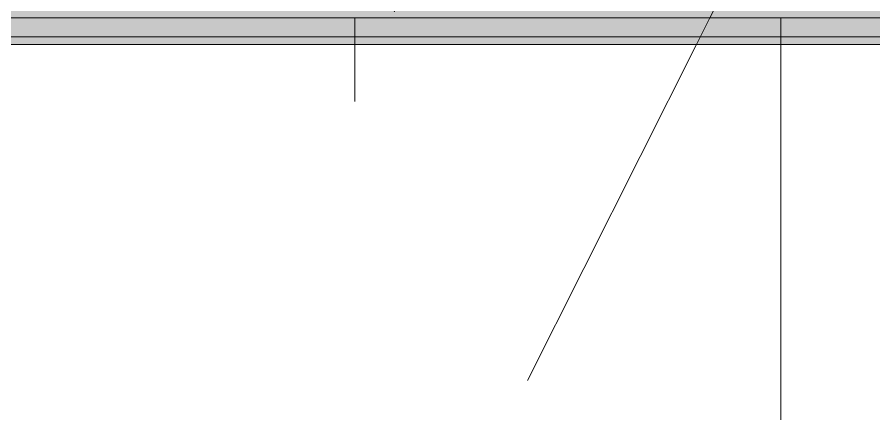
# Model space of a CAD drawing. Header units: millimetres. Extents: x 60855 to 206000, y 5274 to 78634.
# Drawn here: x 159703 to 160608, y 59835 to 60254 of the extents above; entities that cross this region are included whole.
import ezdxf

# ---------------------------------------------------------------- set-up
doc = ezdxf.new("R2010")
doc.units = ezdxf.units.MM
for name, color, linetype, lineweight in [('A-GLAZ-CURT', 52, 'Continuous', 9), ('A-GLAZ-CWMG', 51, 'Continuous', 9), ('C-PRKG', 70, 'Continuous', 9)]:
    doc.layers.add(name, color=color, linetype=linetype, lineweight=lineweight)
doc.layers.add('A-GLAZ-CWMG-2', color=51, linetype='Continuous', lineweight=9, transparency=0.5)
pattern_1 = [(63.321, (1491.9, 475.3), (-0.0046, 1263.6984), [441.959, -2386.58]), (63.321, (221.9, 475.3), (-0.0046, 1263.6984), [441.959, -2386.58]), (63.321, (2099.84, 719.4), (-0.0046, 1263.6984), [441.959, -2386.58]), (63.321, (829.84, 719.4), (-0.0046, 1263.6984), [441.959, -2386.58]), (63.321, (2007.8, 633.24), (-0.0046, 1263.6984), [441.959, -2386.58]), (63.321, (737.8, 633.24), (-0.0046, 1263.6984), [441.959, -2386.58]), (63.321, (1914, 1126.8), (-0.0046, 1263.6984), [214.813, -2613.726]), (63.321, (644, 1126.8), (-0.0046, 1263.6984), [214.813, -2613.726]), (63.321, (1852.7, 1050.4), (-0.0046, 1263.6984), [441.959, -2386.58]), (63.321, (582.7, 1050.4), (-0.0046, 1263.6984), [441.959, -2386.58]), (63.321, (1863.5, 1105.26), (-0.0046, 1263.6984), [441.959, -2386.58]), (63.321, (593.5, 1105.26), (-0.0046, 1263.6984), [441.959, -2386.58]), (63.321, (1351.1, 864.7), (-0.0046, 1263.6984), [441.959, -2386.58]), (63.321, (81.1, 864.7), (-0.0046, 1263.6984), [441.959, -2386.58]), (63.321, (1361.95, 929.3), (-0.0046, 1263.6984), [441.959, -2386.58]), (63.321, (91.95, 929.3), (-0.0046, 1263.6984), [441.959, -2386.58]), (63.321, (1364.87, 975.9), (-0.0046, 1263.6984), [441.959, -2386.58]), (63.321, (94.87, 975.9), (-0.0046, 1263.6984), [441.959, -2386.58])]

# ---------------------------------------------------------------- blocks, each defined once
blk = doc.blocks.new('xe oto1 - xe oto-V65-TKCS_NHÀ XE 1 - MẶT BẰNG MÁI')
at = {"layer": 'C-PRKG'}
for p, q in [((-450, -4109.78), (-450, -4081.52)), ((-450, -4109.78), (-450, -4081.52)), ((0, -4081.52), (0, -4109.78)), ((0, -4081.52), (0, -4109.78)), ((0, -4109.78), (0, -4081.52)), ((-450, -4170), (-450, -4109.78)), ((-450, -4170), (-450, -4109.78)), ((0, -4109.78), (0, -4980)), ((0, -4109.78), (0, -4500)), ((0, -4500), (0, -4109.78))]:
    blk.add_line(p, q, dxfattribs=at)
blk = doc.blocks.new('xe oto1 - xe oto-V67-TKCS_NHÀ XE 1 - MẶT BẰNG MÁI')
at = {"layer": 'C-PRKG'}
for p, q in [((-2500, -4109.78), (-2500, -4081.52)), ((-2500, -4081.52), (-2500, -4109.78)), ((-2500, -4109.78), (-2500, -4081.52)), ((-2500, -4980), (-2500, -4109.78)), ((-2500, -4109.78), (-2500, -4500)), ((-2500, -4500), (-2500, -4109.78))]:
    blk.add_line(p, q, dxfattribs=at)
blk = doc.blocks.new('System Panel - Glazed-2342062-TKCS_NHÀ XE 1 - MẶT BẰNG MÁI')
at = {"layer": 'A-GLAZ-CURT'}
h = blk.add_hatch(dxfattribs=at)
h.set_pattern_fill('FP_15', color=256, style=0, pattern_type=2)
h.set_pattern_definition(pattern_1)
h.paths.add_polyline_path([(91717.07, 59258.75), (91952.56, 59258.75), (91952.56, 59278.25), (68947.56, 59278.25), (68947.56, 59258.75), (90573.64, 59258.75)])
h.paths.add_polyline_path([(91952.56, 60225.53), (91952.56, 60253.79), (68947.56, 60253.79), (68947.56, 60225.53), (91717.07, 60225.53)])
h = blk.add_hatch(dxfattribs=at)
h.set_pattern_fill('FP_15', color=256, style=0, pattern_type=2)
h.set_pattern_definition(pattern_1)
h.paths.add_polyline_path([(91717.07, 59278.25), (91952.56, 59278.25), (91952.56, 60225.53), (68947.56, 60225.53), (68947.56, 59278.25), (90573.64, 59278.25)])
blk.add_line((91952.56, 60253.79), (68947.56, 60253.79), dxfattribs=at)
blk = doc.blocks.new('System Panel - Glazed-V166-TKCS_NHÀ XE 1 - MẶT BẰNG MÁI')
at = {"layer": 'A-GLAZ-CURT'}
h = blk.add_hatch(dxfattribs=at)
h.set_pattern_fill('FP_15', color=256, style=0, pattern_type=2)
h.set_pattern_definition(pattern_1)
h.paths.add_polyline_path([(91717.07, 60253.79), (91952.56, 60253.79), (91952.56, 60273.29), (68947.56, 60273.29), (68947.56, 60253.79), (89430.21, 60253.79)])
h.paths.add_polyline_path([(71135.31, 61220.57), (91952.56, 61220.57), (91952.56, 61248.83), (68947.56, 61248.83), (68947.56, 61220.57)])
blk.add_line((68947.56, 60253.79), (91952.56, 60253.79), dxfattribs=at)
blk = doc.blocks.new('Rectangular Mullion - 40 x 80mm-2340579-TKCS_NHÀ XE 1 - MẶT BẰNG MÁI')
at = {"layer": 'A-GLAZ-CWMG-2'}
blk.add_hatch(color=256, dxfattribs=at).paths.add_polyline_path([(91952.56, 59230.49), (91952.56, 59270.29), (68947.56, 59270.29), (68947.56, 59230.49), (91717.07, 59230.49)])
at = {"layer": 'A-GLAZ-CWMG'}
for p, q in [((91952.56, 59238.45), (68947.56, 59238.45)), ((91952.56, 59230.49), (68947.56, 59230.49))]:
    blk.add_line(p, q, dxfattribs=at)

msp = doc.modelspace()

# ---------------------------------------------------------------- block references
at = {"layer": 'A-GLAZ-CURT'}
for name in ['System Panel - Glazed-V166-TKCS_NHÀ XE 1 - MẶT BẰNG MÁI', 'System Panel - Glazed-2342062-TKCS_NHÀ XE 1 - MẶT BẰNG MÁI']:
    msp.add_blockref(name, (73807.49, 0), dxfattribs=at)
at = {"layer": 'A-GLAZ-CWMG'}
msp.add_blockref('Rectangular Mullion - 40 x 80mm-2340579-TKCS_NHÀ XE 1 - MẶT BẰNG MÁI', (73807.49, 995.04), dxfattribs=at)
at = {"layer": 'C-PRKG'}
for name, p in [('xe oto1 - xe oto-V65-TKCS_NHÀ XE 1 - MẶT BẰNG MÁI', (160510.06, 64335.31)), ('xe oto1 - xe oto-V67-TKCS_NHÀ XE 1 - MẶT BẰNG MÁI', (163010.06, 64335.31))]:
    msp.add_blockref(name, p, dxfattribs=at)

doc.saveas('drawing.dxf')
